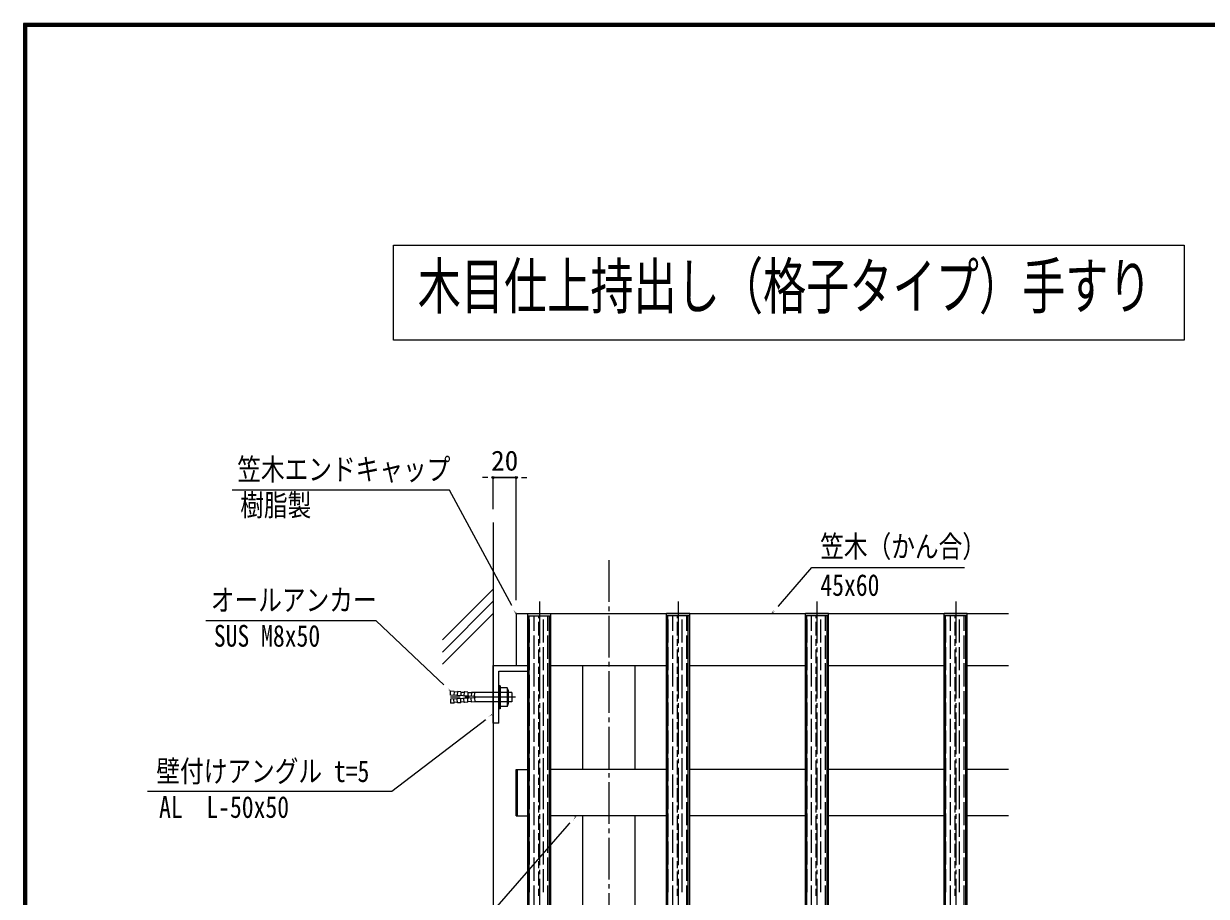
# Model space of a CAD drawing. Units: millimetres at full size; details may follow other scales. Extents: x -1601 to 1601, y -1131 to 1131.
# Drawn here: x -1601 to -578, y 377 to 1131 of the extents above; entities that cross this region are included whole.
import ezdxf
from ezdxf.enums import TextEntityAlignment as Align

# ---------------------------------------------------------------- set-up
doc = ezdxf.new("R2010")
doc.units = ezdxf.units.MM
doc.header["$LTSCALE"] = 4
doc.header["$PDMODE"] = 32
doc.header["$PDSIZE"] = 2
doc.linetypes.add('CHAIN2', pattern=[12, 9, -1, 1, -1])
for name, color, linetype, lineweight in [('0-0_0', 7, 'Continuous', 18), ('0-2_1手摺寸法', 3, 'Continuous', 18), ('0-3_1寸法', 3, 'Continuous', 18), ('0-5_2躯体線', 4, 'Continuous', 9), ('0-6_3アルミ部材', 6, 'Continuous', 18), ('0-7_3中心線', 2, 'CHAIN2', 18), ('0-8_41ｱﾙﾐ', 6, 'Continuous', 18), ('0-9_42ｱﾙﾐ部品', 6, 'Continuous', 18), ('1-2_WAKU', 7, 'Continuous', 18)]:
    doc.layers.add(name, color=color, linetype=linetype, lineweight=lineweight)
doc.styles.add('ＭＳ ゴシック', font='')
doc.styles.get('ＭＳ ゴシック').set_extended_font_data('MS Gothic')

msp = doc.modelspace()

# ---------------------------------------------------------------- linework, layer by layer
at = {"layer": '0-0_0'}
for p, q in [((-1175.178, 621.227), (-749.384, 621.227)), ((-1175.178, 621.227), (-1175.178, 576.227)), ((-1175.178, 576.227), (-1165.178, 576.227)), ((-1145.178, 576.227), (-1045.178, 576.227)), ((-1117.678, 486.227), (-1117.678, 576.227)), ((-1072.678, 576.227), (-1072.678, 486.227)), ((-1025.178, 576.227), (-925.178, 576.227)), ((-905.178, 576.227), (-805.178, 576.227)), ((-785.178, 576.227), (-749.384, 576.227)), ((-1117.678, -358.773), (-1117.678, 446.227)), ((-1072.678, 446.227), (-1072.678, -358.773))]:
    msp.add_line(p, q, dxfattribs=at)
msp.add_lwpolyline([(-597.513, 857.391), (-1281.475, 857.391), (-1281.475, 939.717), (-597.513, 939.717)], close=True, dxfattribs=at)
for points in [[(-1175.178, 621.227), (-1232.868, 727.67), (-1420.767, 727.67)], [(-953.92, 621.227), (-919.597, 660.976), (-787.492, 660.976)], [(-1231.991, 553.968), (-1296.42, 614.676), (-1443.591, 614.676)], [(-1195.178, 533.988), (-1282.716, 467.167), (-1494.034, 467.167)], [(-1123.73, 446.227), (-1217.26, 338.664), (-1405.067, 338.664)]]:
    msp.add_lwpolyline(points, dxfattribs=at)
at = {"layer": '0-2_1手摺寸法'}
for p, q in [((-1163.74, 596.058), (-1163.74, 616.058)), ((-1159.74, 606.058), (-1159.74, 619.227)), ((-1155.74, 617.058), (-1155.74, 619.227)), ((-1155.74, 602.058), (-1155.74, 614.058)), ((-1151.74, 596.058), (-1151.74, 616.058)), ((-1147.74, 606.058), (-1147.74, 619.227)), ((-1043.74, 596.058), (-1043.74, 616.058)), ((-1039.74, 606.058), (-1039.74, 619.227)), ((-1035.74, 617.058), (-1035.74, 619.227)), ((-1035.74, 602.058), (-1035.74, 614.058)), ((-1031.74, 596.058), (-1031.74, 616.058)), ((-1027.74, 606.058), (-1027.74, 619.227)), ((-923.74, 596.058), (-923.74, 616.058)), ((-919.74, 606.058), (-919.74, 619.227)), ((-915.74, 617.058), (-915.74, 619.227)), ((-915.74, 602.058), (-915.74, 614.058)), ((-911.74, 596.058), (-911.74, 616.058)), ((-907.74, 606.058), (-907.74, 619.227)), ((-803.74, 596.058), (-803.74, 616.058)), ((-799.74, 606.058), (-799.74, 619.227)), ((-795.74, 617.058), (-795.74, 619.227)), ((-795.74, 602.058), (-795.74, 614.058)), ((-791.74, 596.058), (-791.74, 616.058)), ((-787.74, 606.058), (-787.74, 619.227)), ((-1159.74, 582.058), (-1159.74, 602.058)), ((-1155.74, 593.058), (-1155.74, 599.058)), ((-1147.74, 582.058), (-1147.74, 602.058)), ((-1039.74, 582.058), (-1039.74, 602.058)), ((-1035.74, 593.058), (-1035.74, 599.058)), ((-1027.74, 582.058), (-1027.74, 602.058)), ((-919.74, 582.058), (-919.74, 602.058)), ((-915.74, 593.058), (-915.74, 599.058)), ((-907.74, 582.058), (-907.74, 602.058)), ((-799.74, 582.058), (-799.74, 602.058)), ((-795.74, 593.058), (-795.74, 599.058)), ((-787.74, 582.058), (-787.74, 602.058)), ((-1163.74, 572.058), (-1163.74, 592.058)), ((-1155.74, 578.058), (-1155.74, 590.058)), ((-1151.74, 572.058), (-1151.74, 592.058)), ((-1043.74, 572.058), (-1043.74, 592.058)), ((-1035.74, 578.058), (-1035.74, 590.058)), ((-1031.74, 572.058), (-1031.74, 592.058)), ((-923.74, 572.058), (-923.74, 592.058)), ((-915.74, 578.058), (-915.74, 590.058)), ((-911.74, 572.058), (-911.74, 592.058)), ((-803.74, 572.058), (-803.74, 592.058)), ((-795.74, 578.058), (-795.74, 590.058)), ((-791.74, 572.058), (-791.74, 592.058)), ((-1159.74, 558.058), (-1159.74, 578.058)), ((-1155.74, 569.058), (-1155.74, 575.058)), ((-1147.74, 558.058), (-1147.74, 578.058)), ((-1039.74, 558.058), (-1039.74, 578.058)), ((-1035.74, 569.058), (-1035.74, 575.058)), ((-1027.74, 558.058), (-1027.74, 578.058)), ((-919.74, 558.058), (-919.74, 578.058)), ((-915.74, 569.058), (-915.74, 575.058)), ((-907.74, 558.058), (-907.74, 578.058)), ((-799.74, 558.058), (-799.74, 578.058)), ((-795.74, 569.058), (-795.74, 575.058)), ((-787.74, 558.058), (-787.74, 578.058)), ((-1163.74, 548.058), (-1163.74, 568.058)), ((-1155.74, 554.058), (-1155.74, 566.058)), ((-1151.74, 548.058), (-1151.74, 568.058)), ((-1043.74, 548.058), (-1043.74, 568.058)), ((-1035.74, 554.058), (-1035.74, 566.058)), ((-1031.74, 548.058), (-1031.74, 568.058)), ((-923.74, 548.058), (-923.74, 568.058)), ((-915.74, 554.058), (-915.74, 566.058)), ((-911.74, 548.058), (-911.74, 568.058)), ((-803.74, 548.058), (-803.74, 568.058)), ((-795.74, 554.058), (-795.74, 566.058)), ((-791.74, 548.058), (-791.74, 568.058)), ((-1159.74, 534.058), (-1159.74, 554.058)), ((-1147.74, 534.058), (-1147.74, 554.058)), ((-1039.74, 534.058), (-1039.74, 554.058)), ((-1027.74, 534.058), (-1027.74, 554.058)), ((-919.74, 534.058), (-919.74, 554.058)), ((-907.74, 534.058), (-907.74, 554.058)), ((-799.74, 534.058), (-799.74, 554.058)), ((-787.74, 534.058), (-787.74, 554.058)), ((-1163.74, 524.058), (-1163.74, 544.058)), ((-1155.74, 545.058), (-1155.74, 551.058)), ((-1151.74, 524.058), (-1151.74, 544.058)), ((-1043.74, 524.058), (-1043.74, 544.058)), ((-1035.74, 545.058), (-1035.74, 551.058)), ((-1031.74, 524.058), (-1031.74, 544.058)), ((-923.74, 524.058), (-923.74, 544.058)), ((-915.74, 545.058), (-915.74, 551.058)), ((-911.74, 524.058), (-911.74, 544.058)), ((-803.74, 524.058), (-803.74, 544.058)), ((-795.74, 545.058), (-795.74, 551.058)), ((-791.74, 524.058), (-791.74, 544.058)), ((-1155.74, 530.058), (-1155.74, 542.058)), ((-1035.74, 530.058), (-1035.74, 542.058)), ((-915.74, 530.058), (-915.74, 542.058)), ((-795.74, 530.058), (-795.74, 542.058)), ((-1159.74, 510.058), (-1159.74, 530.058)), ((-1155.74, 521.058), (-1155.74, 527.058)), ((-1147.74, 510.058), (-1147.74, 530.058)), ((-1039.74, 510.058), (-1039.74, 530.058)), ((-1035.74, 521.058), (-1035.74, 527.058)), ((-1027.74, 510.058), (-1027.74, 530.058)), ((-919.74, 510.058), (-919.74, 530.058)), ((-915.74, 521.058), (-915.74, 527.058)), ((-907.74, 510.058), (-907.74, 530.058)), ((-799.74, 510.058), (-799.74, 530.058)), ((-795.74, 521.058), (-795.74, 527.058)), ((-787.74, 510.058), (-787.74, 530.058)), ((-1163.74, 500.058), (-1163.74, 520.058)), ((-1155.74, 506.058), (-1155.74, 518.058)), ((-1151.74, 500.058), (-1151.74, 520.058)), ((-1043.74, 500.058), (-1043.74, 520.058)), ((-1035.74, 506.058), (-1035.74, 518.058)), ((-1031.74, 500.058), (-1031.74, 520.058)), ((-923.74, 500.058), (-923.74, 520.058)), ((-915.74, 506.058), (-915.74, 518.058)), ((-911.74, 500.058), (-911.74, 520.058)), ((-803.74, 500.058), (-803.74, 520.058)), ((-795.74, 506.058), (-795.74, 518.058)), ((-791.74, 500.058), (-791.74, 520.058)), ((-1159.74, 486.058), (-1159.74, 506.058)), ((-1155.74, 497.058), (-1155.74, 503.058)), ((-1147.74, 486.058), (-1147.74, 506.058)), ((-1039.74, 486.058), (-1039.74, 506.058)), ((-1035.74, 497.058), (-1035.74, 503.058)), ((-1027.74, 486.058), (-1027.74, 506.058)), ((-919.74, 486.058), (-919.74, 506.058)), ((-915.74, 497.058), (-915.74, 503.058)), ((-907.74, 486.058), (-907.74, 506.058)), ((-799.74, 486.058), (-799.74, 506.058)), ((-795.74, 497.058), (-795.74, 503.058)), ((-787.74, 486.058), (-787.74, 506.058)), ((-1163.74, 476.058), (-1163.74, 496.058)), ((-1155.74, 482.058), (-1155.74, 494.058)), ((-1151.74, 476.058), (-1151.74, 496.058)), ((-1043.74, 476.058), (-1043.74, 496.058)), ((-1035.74, 482.058), (-1035.74, 494.058)), ((-1031.74, 476.058), (-1031.74, 496.058)), ((-923.74, 476.058), (-923.74, 496.058)), ((-915.74, 482.058), (-915.74, 494.058)), ((-911.74, 476.058), (-911.74, 496.058)), ((-803.74, 476.058), (-803.74, 496.058)), ((-795.74, 482.058), (-795.74, 494.058)), ((-791.74, 476.058), (-791.74, 496.058)), ((-1159.74, 462.058), (-1159.74, 482.058)), ((-1147.74, 462.058), (-1147.74, 482.058)), ((-1039.74, 462.058), (-1039.74, 482.058)), ((-1027.74, 462.058), (-1027.74, 482.058)), ((-919.74, 462.058), (-919.74, 482.058)), ((-907.74, 462.058), (-907.74, 482.058)), ((-799.74, 462.058), (-799.74, 482.058)), ((-787.74, 462.058), (-787.74, 482.058)), ((-1163.74, 452.058), (-1163.74, 472.058)), ((-1155.74, 473.058), (-1155.74, 479.058)), ((-1151.74, 452.058), (-1151.74, 472.058)), ((-1043.74, 452.058), (-1043.74, 472.058)), ((-1035.74, 473.058), (-1035.74, 479.058)), ((-1031.74, 452.058), (-1031.74, 472.058)), ((-923.74, 452.058), (-923.74, 472.058)), ((-915.74, 473.058), (-915.74, 479.058)), ((-911.74, 452.058), (-911.74, 472.058)), ((-803.74, 452.058), (-803.74, 472.058)), ((-795.74, 473.058), (-795.74, 479.058)), ((-791.74, 452.058), (-791.74, 472.058)), ((-1155.74, 458.058), (-1155.74, 470.058)), ((-1035.74, 458.058), (-1035.74, 470.058)), ((-915.74, 458.058), (-915.74, 470.058)), ((-795.74, 458.058), (-795.74, 470.058)), ((-1159.74, 438.058), (-1159.74, 458.058)), ((-1155.74, 449.058), (-1155.74, 455.058)), ((-1147.74, 438.058), (-1147.74, 458.058)), ((-1039.74, 438.058), (-1039.74, 458.058)), ((-1035.74, 449.058), (-1035.74, 455.058)), ((-1027.74, 438.058), (-1027.74, 458.058)), ((-919.74, 438.058), (-919.74, 458.058)), ((-915.74, 449.058), (-915.74, 455.058)), ((-907.74, 438.058), (-907.74, 458.058)), ((-799.74, 438.058), (-799.74, 458.058)), ((-795.74, 449.058), (-795.74, 455.058)), ((-787.74, 438.058), (-787.74, 458.058)), ((-1163.74, 428.058), (-1163.74, 448.058)), ((-1155.74, 434.058), (-1155.74, 446.058)), ((-1151.74, 428.058), (-1151.74, 448.058)), ((-1043.74, 428.058), (-1043.74, 448.058)), ((-1035.74, 434.058), (-1035.74, 446.058)), ((-1031.74, 428.058), (-1031.74, 448.058)), ((-923.74, 428.058), (-923.74, 448.058)), ((-915.74, 434.058), (-915.74, 446.058)), ((-911.74, 428.058), (-911.74, 448.058)), ((-803.74, 428.058), (-803.74, 448.058)), ((-795.74, 434.058), (-795.74, 446.058)), ((-791.74, 428.058), (-791.74, 448.058)), ((-1159.74, 414.058), (-1159.74, 434.058)), ((-1155.74, 425.058), (-1155.74, 431.058)), ((-1147.74, 414.058), (-1147.74, 434.058)), ((-1039.74, 414.058), (-1039.74, 434.058)), ((-1035.74, 425.058), (-1035.74, 431.058)), ((-1027.74, 414.058), (-1027.74, 434.058)), ((-919.74, 414.058), (-919.74, 434.058)), ((-915.74, 425.058), (-915.74, 431.058)), ((-907.74, 414.058), (-907.74, 434.058)), ((-799.74, 414.058), (-799.74, 434.058)), ((-795.74, 425.058), (-795.74, 431.058)), ((-787.74, 414.058), (-787.74, 434.058)), ((-1163.74, 404.058), (-1163.74, 424.058)), ((-1155.74, 410.058), (-1155.74, 422.058)), ((-1151.74, 404.058), (-1151.74, 424.058)), ((-1043.74, 404.058), (-1043.74, 424.058)), ((-1035.74, 410.058), (-1035.74, 422.058)), ((-1031.74, 404.058), (-1031.74, 424.058)), ((-923.74, 404.058), (-923.74, 424.058)), ((-915.74, 410.058), (-915.74, 422.058)), ((-911.74, 404.058), (-911.74, 424.058)), ((-803.74, 404.058), (-803.74, 424.058)), ((-795.74, 410.058), (-795.74, 422.058)), ((-791.74, 404.058), (-791.74, 424.058)), ((-1159.74, 390.058), (-1159.74, 410.058)), ((-1147.74, 390.058), (-1147.74, 410.058)), ((-1039.74, 390.058), (-1039.74, 410.058)), ((-1027.74, 390.058), (-1027.74, 410.058)), ((-919.74, 390.058), (-919.74, 410.058)), ((-907.74, 390.058), (-907.74, 410.058)), ((-799.74, 390.058), (-799.74, 410.058)), ((-787.74, 390.058), (-787.74, 410.058)), ((-1163.74, 380.058), (-1163.74, 400.058)), ((-1155.74, 401.058), (-1155.74, 407.058)), ((-1151.74, 380.058), (-1151.74, 400.058)), ((-1043.74, 380.058), (-1043.74, 400.058)), ((-1035.74, 401.058), (-1035.74, 407.058)), ((-1031.74, 380.058), (-1031.74, 400.058)), ((-923.74, 380.058), (-923.74, 400.058)), ((-915.74, 401.058), (-915.74, 407.058)), ((-911.74, 380.058), (-911.74, 400.058)), ((-803.74, 380.058), (-803.74, 400.058)), ((-795.74, 401.058), (-795.74, 407.058)), ((-791.74, 380.058), (-791.74, 400.058)), ((-1155.74, 386.058), (-1155.74, 398.058)), ((-1035.74, 386.058), (-1035.74, 398.058)), ((-915.74, 386.058), (-915.74, 398.058)), ((-795.74, 386.058), (-795.74, 398.058)), ((-1159.74, 366.058), (-1159.74, 386.058)), ((-1155.74, 377.058), (-1155.74, 383.058)), ((-1147.74, 366.058), (-1147.74, 386.058)), ((-1039.74, 366.058), (-1039.74, 386.058)), ((-1035.74, 377.058), (-1035.74, 383.058)), ((-1027.74, 366.058), (-1027.74, 386.058)), ((-919.74, 366.058), (-919.74, 386.058)), ((-915.74, 377.058), (-915.74, 383.058)), ((-907.74, 366.058), (-907.74, 386.058)), ((-799.74, 366.058), (-799.74, 386.058)), ((-795.74, 377.058), (-795.74, 383.058)), ((-787.74, 366.058), (-787.74, 386.058))]:
    msp.add_line(p, q, dxfattribs=at)
at = {"layer": '0-3_1寸法'}
for p, q in [((-1199.778, 738.734), (-1204.378, 738.734)), ((-1195.178, 711.227), (-1195.178, 738.734)), ((-1195.178, 738.734), (-1175.178, 738.734)), ((-1175.178, 738.734), (-1195.178, 738.734)), ((-1175.178, 632.727), (-1175.178, 738.734)), ((-1170.578, 738.734), (-1165.978, 738.734))]:
    msp.add_line(p, q, dxfattribs=at)
for p in [(-1195.178, 738.734), (-1175.178, 738.734)]:
    msp.add_point(p, dxfattribs=at)
at = {"layer": '0-5_2躯体線'}
for p, q in [((-1195.178, 699.727), (-1195.178, -603.773)), ((-1195.178, 642.283), (-1239.008, 598.453)), ((-1195.178, 631.674), (-1239.008, 587.844)), ((-1195.178, 621.066), (-1239.008, 577.236))]:
    msp.add_line(p, q, dxfattribs=at)
at = {"layer": '0-6_3アルミ部材'}
for p, q in [((-1175.178, 446.227), (-1175.178, 486.227)), ((-1175.178, 486.227), (-1165.178, 486.227)), ((-1174.178, 446.227), (-1174.178, 486.227)), ((-1045.178, 486.227), (-1145.178, 486.227)), ((-925.178, 486.227), (-1025.178, 486.227)), ((-805.178, 486.227), (-905.178, 486.227)), ((-749.384, 486.227), (-785.178, 486.227)), ((-1175.178, 446.227), (-1165.178, 446.227)), ((-1045.178, 446.227), (-1145.178, 446.227)), ((-925.178, 446.227), (-1025.178, 446.227)), ((-805.178, 446.227), (-905.178, 446.227)), ((-749.384, 446.227), (-785.178, 446.227))]:
    msp.add_line(p, q, dxfattribs=at)
at = {"layer": '0-7_3中心線'}
for p, q in [((-1095.178, 667.206), (-1095.178, -603.773)), ((-1155.178, 631.6), (-1155.178, -486.355)), ((-1035.178, 631.6), (-1035.178, -486.355)), ((-915.178, 631.6), (-915.178, -486.355)), ((-795.178, 631.6), (-795.178, -486.355)), ((-1175.794, 548.727), (-1232.19, 548.727)), ((-1175.794, 548.727), (-1222.592, 548.727))]:
    msp.add_line(p, q, dxfattribs=at)
at = {"layer": '0-8_41ｱﾙﾐ'}
for p, q in [((-1165.178, -478.773), (-1165.178, 621.227)), ((-1165.178, 621.227), (-1145.178, 621.227)), ((-1165.178, 619.227), (-1145.178, 619.227)), ((-1163.978, -476.773), (-1163.978, 619.227)), ((-1146.378, -476.773), (-1146.378, 619.227)), ((-1145.178, -478.773), (-1145.178, 621.227)), ((-1045.178, -478.773), (-1045.178, 621.227)), ((-1025.178, 621.227), (-1045.178, 621.227)), ((-1025.178, 619.227), (-1045.178, 619.227)), ((-1043.978, -476.773), (-1043.978, 619.227)), ((-1026.378, -476.773), (-1026.378, 619.227)), ((-1025.178, -478.773), (-1025.178, 621.227)), ((-925.178, -478.773), (-925.178, 621.227)), ((-905.178, 621.227), (-925.178, 621.227)), ((-905.178, 619.227), (-925.178, 619.227)), ((-923.978, -476.773), (-923.978, 619.227)), ((-906.378, -476.773), (-906.378, 619.227)), ((-905.178, -478.773), (-905.178, 621.227)), ((-805.178, -478.773), (-805.178, 621.227)), ((-785.178, 621.227), (-805.178, 621.227)), ((-785.178, 619.227), (-805.178, 619.227)), ((-803.978, -476.773), (-803.978, 619.227)), ((-786.378, -476.773), (-786.378, 619.227)), ((-785.178, -478.773), (-785.178, 621.227)), ((-1232.19, 550.515), (-1231.991, 553.968)), ((-1228.979, 553.794), (-1231.991, 553.968)), ((-1228.979, 553.794), (-1229.18, 550.314)), ((-1226.012, 553.122), (-1229.008, 553.295)), ((-1225.984, 553.621), (-1226.184, 550.141)), ((-1222.989, 553.448), (-1225.984, 553.621)), ((-1222.989, 553.448), (-1223.19, 549.968)), ((-1220.356, 552.796), (-1223.018, 552.949)), ((-1220.356, 552.796), (-1222.933, 552.944)), ((-1220.328, 553.295), (-1220.528, 549.813)), ((-1217.333, 553.122), (-1220.328, 553.295)), ((-1216.999, 553.103), (-1219.994, 553.276)), ((-1216.999, 553.103), (-1217.199, 549.622)), ((-1214.366, 552.45), (-1217.028, 552.604)), ((-1214.032, 552.431), (-1217.028, 552.604)), ((-1214.004, 552.93), (-1214.204, 549.45)), ((-1211.008, 552.757), (-1214.004, 552.93)), ((-1211.21, 549.263), (-1211.008, 552.757)), ((-1190.178, 552.708), (-1211.008, 552.757)), ((-1190.178, 558.727), (-1190.178, 538.727)), ((-1189.192, 558.727), (-1190.178, 558.727)), ((-1189.192, 558.727), (-1189.192, 538.727)), ((-1183.192, 556.727), (-1189.192, 556.727)), ((-1183.192, 552.727), (-1189.192, 552.727)), ((-1183.192, 556.727), (-1183.192, 540.727)), ((-1182.192, 554.727), (-1182.192, 542.727)), ((-1178.995, 552.727), (-1182.192, 552.727)), ((-1178.995, 552.727), (-1178.995, 544.727)), ((-1210.738, 549.227), (-1232.192, 550.474)), ((-1210.738, 548.227), (-1232.192, 546.981)), ((-1232.19, 546.939), (-1231.991, 543.486)), ((-1228.979, 543.66), (-1231.991, 543.486)), ((-1228.979, 543.66), (-1229.18, 547.14)), ((-1226.012, 544.332), (-1229.008, 544.16)), ((-1225.984, 543.833), (-1226.184, 547.313)), ((-1222.989, 544.006), (-1225.984, 543.833)), ((-1222.989, 544.006), (-1223.19, 547.486)), ((-1220.356, 544.658), (-1223.018, 544.505)), ((-1220.356, 544.658), (-1222.933, 544.51)), ((-1220.328, 544.159), (-1220.528, 547.642)), ((-1217.333, 544.332), (-1220.328, 544.159)), ((-1216.999, 544.351), (-1219.994, 544.179)), ((-1216.999, 544.351), (-1217.199, 547.832)), ((-1214.032, 545.023), (-1217.028, 544.85)), ((-1214.366, 545.004), (-1217.028, 544.85)), ((-1214.004, 544.524), (-1214.204, 548.004)), ((-1211.008, 544.697), (-1214.004, 544.524)), ((-1190.178, 544.727), (-1211.24, 544.727)), ((-1211.21, 548.191), (-1211.008, 544.697)), ((-1210.738, 548.227), (-1210.738, 549.227)), ((-1183.192, 544.727), (-1189.192, 544.727)), ((-1178.995, 544.727), (-1182.192, 544.727)), ((-1189.192, 538.727), (-1190.178, 538.727)), ((-1183.192, 540.727), (-1189.192, 540.727))]:
    msp.add_line(p, q, dxfattribs=at)
for centre, radius, start, end in [((-1184.692, 554.727), 2.5, 306.87, 53.13), ((-1190.692, 548.727), 8.5, 331.928, 28.072), ((-1184.692, 542.727), 2.5, 306.87, 53.13)]:
    msp.add_arc(centre, radius, start, end, dxfattribs=at)
at = {"layer": '0-9_42ｱﾙﾐ部品'}
for p, q in [((-1195.178, 576.227), (-1165.178, 576.227)), ((-1195.178, 526.227), (-1195.178, 576.227)), ((-1190.178, 526.227), (-1190.178, 571.227)), ((-1190.178, 571.227), (-1165.178, 571.227)), ((-1190.178, 526.227), (-1195.178, 526.227))]:
    msp.add_line(p, q, dxfattribs=at)
at = {"layer": '1-2_WAKU'}
for p, q in [((-1601.2, 1131.2), (-1601.2, -1131.2)), ((1601.2, 1131.2), (-1601.2, 1131.2)), ((-1600.6, 1130.6), (-1600.6, -1130.6)), ((1600.6, 1130.6), (-1600.6, 1130.6)), ((-1600, 1130), (-1600, -1130)), ((1600, 1130), (-1600, 1130)), ((-1599.4, 1129.4), (-1599.4, -1129.4)), ((1599.4, 1129.4), (-1599.4, 1129.4)), ((-1598.8, 1128.8), (-1598.8, -1128.8)), ((1598.8, 1128.8), (-1598.8, 1128.8))]:
    msp.add_line(p, q, dxfattribs=at)

# ---------------------------------------------------------------- texts
at = {"layer": '0-0_0', "style": 'ＭＳ ゴシック'}
for s, height, width, p in [('木目仕上持出し（格子タイプ）手すり', 39.1, 0.7, (-1260.412, 873.007)), ('笠木エンドキャップ', 18.77, 0.8, (-1416.483, 730.813)), ('樹脂製', 18.77, 0.8, (-1413.88, 699.828)), ('笠木（かん合）', 18.77, 0.8, (-912.334, 664.119)), ('45x60', 18.77, 0.8, (-912.196, 630.765)), ('オールアンカー', 18.77, 0.8, (-1439.308, 617.819)), ('SUS M8x50', 18.77, 0.8, (-1436.704, 586.834)), ('壁付けアングル t=5', 18.77, 0.8, (-1486.47, 469.777)), ('AL\u3000L-50x50', 18.77, 0.8, (-1484.094, 438.793))]:
    msp.add_text(s, height=height, dxfattribs=dict(at, width=width)).set_placement(p, align=Align.BOTTOM_LEFT)
at = {"layer": '0-3_1寸法', "style": 'ＭＳ ゴシック'}
msp.add_text('20', height=17.27, dxfattribs=at).set_placement((-1196.954, 739.553), align=Align.BOTTOM_LEFT)

# ---------------------------------------------------------------- next in the draw order: wipeouts: each hides what was drawn before it
for points in [[(-1180.153, 627.492), (-1177.71, 628.816), (-1175.178, 621.227), (-1175.178, 621.227)], [(-949.822, 628.098), (-947.72, 626.282), (-953.92, 621.227), (-953.92, 621.227)], [(-1238.678, 558.36), (-1236.772, 560.382), (-1231.991, 553.968), (-1231.991, 553.968)], [(-1200.597, 528.104), (-1202.283, 530.312), (-1195.178, 533.988), (-1195.178, 533.988)], [(-1127.851, 439.37), (-1129.948, 441.194), (-1123.73, 446.227), (-1123.73, 446.227)]]:
    msp.add_wipeout(points)

doc.saveas('drawing.dxf')
